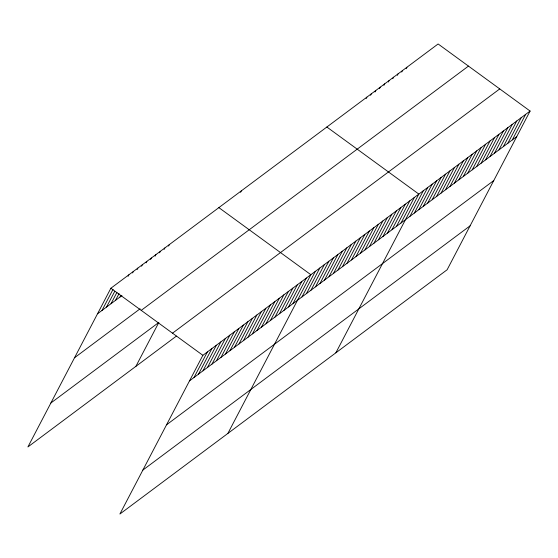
<?xml version="1.0" encoding="UTF-8"?>
<svg xmlns="http://www.w3.org/2000/svg" width="558" height="558" viewBox="0 0 558 558"><rect width="100%" height="100%" fill="white"/><g stroke="black" fill="none" stroke-linecap="round" stroke-linejoin="round"><path stroke-width="0.84" d="M530.1 111.049L202.868 355.313L119.886 514.03L447.125 269.765L530.1 111.049L438.114 43.97L110.875 288.235L27.9 446.951L176.384 336.118M102.009 310.436L113.016 289.386M106.508 307.081L114.767 291.29M111.014 303.719L116.908 292.441M115.513 300.364L119.049 293.599M128.089 276.301L128.877 274.801M120.012 297.002L120.793 295.503M132.588 272.946L133.376 271.439M137.087 269.584L137.875 268.084M141.586 266.229L142.374 264.722M146.084 262.867L146.873 261.367M150.583 259.512L151.371 258.005M155.082 256.15L155.87 254.65M159.588 252.795L160.369 251.288M164.087 249.433L164.868 247.933M168.586 246.078L169.367 244.571M135.887 366.348L158.863 322.405L50.869 403.009M240.575 192.336L241.363 190.836M194.003 377.515L207.367 351.952M198.502 374.16L211.866 348.597M203 370.798L216.364 345.235M207.499 367.443L220.863 341.88M211.998 364.081L225.362 338.518M216.497 360.726L229.861 335.163M220.996 357.364L234.36 331.801M225.495 354.009L238.859 328.446M229.994 350.647L243.358 325.084M234.493 347.292L247.857 321.729M366.118 98.627L366.906 97.12M238.998 343.93L252.362 318.367M370.568 95.299L371.356 93.8M243.497 340.575L256.861 315.012M375.018 91.979L375.806 90.48M247.996 337.213L261.36 311.65M379.468 88.659L380.256 87.153M252.495 333.851L265.859 308.288M383.918 85.339L384.706 83.833M256.994 330.496L270.358 304.933M388.368 82.012L389.156 80.512M261.493 327.134L274.857 301.571M392.818 78.692L393.606 77.185M265.992 323.779L279.356 298.216M397.275 75.372L398.056 73.865M270.49 320.418L283.855 294.854M401.725 72.045L402.506 70.545M274.989 317.063L288.353 291.499M406.175 68.725L406.956 67.225M279.488 313.701L292.852 288.137M283.987 310.346L297.351 284.782M288.486 306.984L301.85 281.42M292.992 303.629L306.356 278.065M227.873 433.426L310.855 274.703L218.862 207.625M301.99 296.912L315.354 271.348M306.488 293.55L319.853 267.986M310.987 290.195L324.351 264.631M315.486 286.833L328.85 261.27M319.985 283.478L333.349 257.915M324.484 280.116L337.848 254.553M328.983 276.754L342.347 251.198M333.482 273.399L346.846 247.836M337.981 270.037L351.345 244.474M342.486 266.682L355.851 241.119M346.985 263.32L360.349 237.757M351.484 259.965L364.848 234.402M355.983 256.603L369.347 231.04M360.482 253.248L373.846 227.685M364.981 249.886L378.345 224.323M369.48 246.531L382.844 220.968M373.979 243.169L387.343 217.606M378.477 239.814L391.842 214.251M382.976 236.453L396.34 210.889M387.475 233.098L400.839 207.534M391.974 229.736L405.338 204.172M396.48 226.381L409.844 200.817M400.979 223.019L414.343 197.455M335.86 352.816L418.842 194.1L326.849 127.022M409.928 216.337L423.292 190.773M414.378 213.016L427.742 187.453M418.828 209.696L432.192 184.133M423.278 206.369L436.642 180.806M427.728 203.049L441.092 177.486M432.178 199.729L445.542 174.166M436.628 196.409L449.992 170.846M441.078 193.082L454.442 167.519M445.528 189.762L458.892 164.198M449.978 186.442L463.342 160.878M454.428 183.115L467.792 157.558M458.878 179.795L472.242 154.231M463.328 176.474L476.692 150.911M467.778 173.154L481.142 147.591M472.228 169.827L485.6 144.264M476.685 166.507L490.05 140.944M481.135 163.187L494.5 137.624M485.586 159.867L498.95 134.304M490.036 156.54L503.4 130.977M494.486 153.22L507.85 127.656M498.936 149.9L512.3 124.336M503.386 146.573L516.75 121.009M507.836 143.253L521.2 117.689M512.286 139.932L525.65 114.369M97.511 313.798L121.937 295.566M74.542 357.741L140.107 308.797M141.23 310.367L468.469 66.102M172.506 333.175L499.745 88.91M189.504 380.877L516.736 136.612M166.528 424.819L493.767 180.548M142.862 470.087L470.094 225.823M110.875 288.235L202.868 355.313"/></g></svg>
